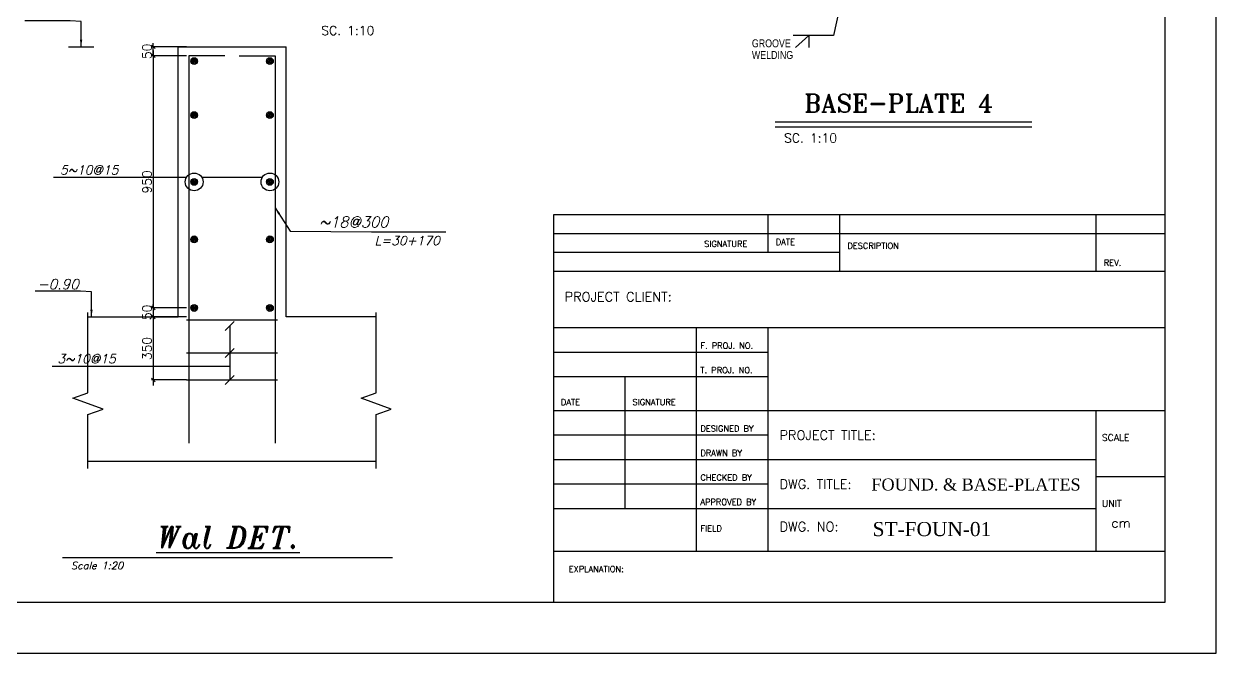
# Model space of a CAD drawing. Header units: inches. Extents: x 1387 to 2676, y -3554 to -2136.
# Drawn here: x 2546.62 to 2579.72, y -2267.19 to -2249.72 of the extents above; entities that cross this region are included whole.
import ezdxf
from ezdxf.enums import TextEntityAlignment as Align

# ---------------------------------------------------------------- set-up
doc = ezdxf.new("R2010")
doc.units = ezdxf.units.IN
doc.header["$MEASUREMENT"] = 0
for name, color, linetype in [('1', 1, 'Continuous'), ('1R', 1, 'Continuous'), ('3G', 3, 'Continuous'), ('4C', 4, 'Continuous'), ('6M', 6, 'Continuous'), ('DIM', 8, 'Continuous'), ('lateral brace', 5, 'Continuous'), ('Layer4', 118, 'Continuous'), ('SAZE_DRAWINGS', 7, 'Continuous')]:
    doc.layers.add(name, color=color, linetype=linetype)
doc.styles.add('ITALICT', font='italict')
doc.styles.add('ROMANS', font='ROMANS')
doc.styles.add('ROMANT', font='romant')
doc.styles.add('SAZE_STYLE', font='romansp.shx', dxfattribs={"oblique": 15})
doc.styles.add('SAZE_STYLE1', font='romant.shx', dxfattribs={"oblique": 15})
doc.styles.get("Standard").update_dxf_attribs({"font": 'arial.ttf'})
doc.styles.add('style1', font='times.ttf')
doc.dimstyles.new('SAZE_DIM_STYLE', dxfattribs={"dimtxt": 0.22, "dimasz": 0.2, "dimexe": 0.1, "dimexo": 0.05, "dimgap": 0.05, "dimtad": 1, "dimzin": 0, "dimdsep": 46, "dimtxsty": 'ROMANS', "dimcen": 2.5, "dimclrd": 1, "dimclre": 1, "dimclrt": 3, "dimadec": 0, "dimazin": 0, "dimtfac": 1, "dimtix": 1, "dimtmove": 1, "dimatfit": 3, "dimfxl": 1, "dimarcsym": 0})

# ---------------------------------------------------------------- blocks, each defined once
blk = doc.blocks.new('_Oblique')
at = {"color": 0, "linetype": 'ByBlock', "lineweight": -2}
blk.add_line((-0.5, -0.5), (0.5, 0.5), dxfattribs=at)
blk = doc.blocks.new('*D3158')
at = {"layer": 'Defpoints', "color": 0, "transparency": 16777216}
for p in [(2551.138, -2257.858), (2550.213, -2259.608), (2551.138, -2259.608)]:
    blk.add_point(p, dxfattribs=at)
at = {"layer": 'SAZE_DRAWINGS', "color": 2, "lineweight": -2, "transparency": 16777216}
for p, q in [((2550.213, -2257.708), (2550.213, -2259.758)), ((2551.138, -2257.858), (2550.163, -2257.858)), ((2551.138, -2259.608), (2550.163, -2259.608))]:
    blk.add_line(p, q, dxfattribs=at)
at = {"layer": 'SAZE_DRAWINGS', "color": 2, "lineweight": -2, "transparency": 16777216, "xscale": 0.1, "yscale": 0.1, "zscale": 0.1}
for p, rotation in [((2550.213, -2257.858), 90), ((2550.213, -2259.608), 270)]:
    blk.add_blockref('_Oblique', p, dxfattribs=dict(at, rotation=rotation))
at = {"layer": 'SAZE_DRAWINGS', "color": 3, "transparency": 16777216, "insert": (2550.038, -2258.733), "char_height": 0.25, "attachment_point": 5, "rotation": 90, "style": 'ROMANS'}
blk.add_mtext('350', dxfattribs=at)
blk = doc.blocks.new('*D3159')
at = {"layer": 'Defpoints', "color": 0, "transparency": 16777216}
for p in [(2550.9, -2250.608), (2550.213, -2257.608), (2550.9, -2257.608)]:
    blk.add_point(p, dxfattribs=at)
at = {"layer": 'SAZE_DRAWINGS', "color": 2, "lineweight": -2, "transparency": 16777216}
for p, q in [((2550.213, -2250.458), (2550.213, -2257.758)), ((2550.9, -2250.608), (2550.163, -2250.608)), ((2550.9, -2257.608), (2550.163, -2257.608))]:
    blk.add_line(p, q, dxfattribs=at)
at = {"layer": 'SAZE_DRAWINGS', "color": 2, "lineweight": -2, "transparency": 16777216, "xscale": 0.1, "yscale": 0.1, "zscale": 0.1}
for p, rotation in [((2550.213, -2250.608), 90), ((2550.213, -2257.608), 270)]:
    blk.add_blockref('_Oblique', p, dxfattribs=dict(at, rotation=rotation))
at = {"layer": 'SAZE_DRAWINGS', "color": 3, "transparency": 16777216, "insert": (2550.038, -2254.108), "char_height": 0.25, "attachment_point": 5, "rotation": 90, "style": 'ROMANS'}
blk.add_mtext('950', dxfattribs=at)
blk = doc.blocks.new('*D3160')
at = {"layer": 'Defpoints', "color": 0, "transparency": 16777216}
for p in [(2551.138, -2257.608), (2550.213, -2257.858), (2551.138, -2257.858)]:
    blk.add_point(p, dxfattribs=at)
at = {"layer": 'SAZE_DRAWINGS', "color": 2, "lineweight": -2, "transparency": 16777216}
for p, q in [((2551.138, -2257.608), (2550.163, -2257.608)), ((2550.213, -2257.608), (2550.213, -2257.508)), ((2550.213, -2257.608), (2550.213, -2257.858)), ((2551.138, -2257.858), (2550.163, -2257.858)), ((2550.213, -2257.858), (2550.213, -2257.958))]:
    blk.add_line(p, q, dxfattribs=at)
at = {"layer": 'SAZE_DRAWINGS', "color": 2, "lineweight": -2, "transparency": 16777216, "xscale": 0.1, "yscale": 0.1, "zscale": 0.1}
for p, rotation in [((2550.213, -2257.608), 270), ((2550.213, -2257.858), 90)]:
    blk.add_blockref('_Oblique', p, dxfattribs=dict(at, rotation=rotation))
at = {"layer": 'SAZE_DRAWINGS', "color": 3, "transparency": 16777216, "insert": (2550.038, -2257.733), "char_height": 0.25, "attachment_point": 5, "rotation": 90, "style": 'ROMANS'}
blk.add_mtext('50', dxfattribs=at)
blk = doc.blocks.new('*D3161')
at = {"layer": 'Defpoints', "color": 0, "transparency": 16777216}
for p in [(2550.213, -2250.358), (2551.138, -2250.358), (2551.138, -2250.608)]:
    blk.add_point(p, dxfattribs=at)
at = {"layer": 'SAZE_DRAWINGS', "color": 2, "lineweight": -2, "transparency": 16777216}
for p, q in [((2551.138, -2250.358), (2550.163, -2250.358)), ((2550.213, -2250.358), (2550.213, -2250.258)), ((2550.213, -2250.608), (2550.213, -2250.358)), ((2551.138, -2250.608), (2550.163, -2250.608)), ((2550.213, -2250.608), (2550.213, -2250.708))]:
    blk.add_line(p, q, dxfattribs=at)
at = {"layer": 'SAZE_DRAWINGS', "color": 2, "lineweight": -2, "transparency": 16777216, "xscale": 0.1, "yscale": 0.1, "zscale": 0.1}
for p, rotation in [((2550.213, -2250.358), 270), ((2550.213, -2250.608), 90)]:
    blk.add_blockref('_Oblique', p, dxfattribs=dict(at, rotation=rotation))
at = {"layer": 'SAZE_DRAWINGS', "color": 3, "transparency": 16777216, "insert": (2550.038, -2250.483), "char_height": 0.25, "width": 0.13333, "attachment_point": 5, "rotation": 90, "style": 'ROMANS'}
blk.add_mtext('50', dxfattribs=at)

msp = doc.modelspace()

# ---------------------------------------------------------------- linework, layer by layer
at = {"layer": '1'}
for p, q in [((2561.31999673, -2255.02324115), (2561.31999673, -2265.77835866)), ((2561.31999673, -2255.02324115), (2561.31999673, -2264.36577511)), ((2578.30094543, -2255.02324115), (2561.31999673, -2255.02324115)), ((2567.28423837, -2256.06959933), (2567.28423837, -2255.02324115)), ((2569.27231892, -2256.59277842), (2569.27231892, -2255.02324115)), ((2576.38755456, -2256.59277842), (2576.38755456, -2255.02324115)), ((2578.30094543, -2255.54642024), (2561.31999673, -2255.54642024)), ((2569.27231892, -2256.06959933), (2561.31999673, -2256.06959933)), ((2578.30094543, -2256.59277842), (2561.31999673, -2256.59277842)), ((2578.30094543, -2258.16231569), (2561.31999673, -2258.16231569)), ((2565.29615783, -2264.36577511), (2565.29615783, -2258.16231569)), ((2567.28423837, -2264.36577511), (2567.28423837, -2258.16231569)), ((2567.28423837, -2258.84244851), (2561.31999673, -2258.84244851)), ((2567.28423837, -2259.52258133), (2561.31999673, -2259.52258133)), ((2563.30807728, -2263.18483497), (2563.30807728, -2259.52258133)), ((2567.28423837, -2260.4643037), (2561.31999673, -2260.4643037)), ((2578.30094543, -2260.4643037), (2567.28423837, -2260.4643037)), ((2576.38755456, -2264.36577511), (2576.38755456, -2260.4643037)), ((2567.28423837, -2261.14443651), (2561.31999673, -2261.14443651)), ((2576.38755456, -2261.82456933), (2561.31999673, -2261.82456933)), ((2578.30094543, -2262.29543052), (2576.38755456, -2262.29543052)), ((2567.28423837, -2262.50470215), (2561.31999673, -2262.50470215)), ((2567.28423837, -2263.18483497), (2561.31999673, -2263.18483497)), ((2576.38755456, -2263.18483497), (2567.28423837, -2263.18483497)), ((2561.31999673, -2264.36577511), (2578.30094543, -2264.36577511))]:
    msp.add_line(p, q, dxfattribs=at)
msp.add_lwpolyline([(2497.03259526, -2265.77835866), (2578.30094543, -2265.77835866), (2578.30094543, -2209.14536203), (2497.03259526, -2209.14536203)], close=True, dxfattribs=at)
at = {"layer": '1R'}
for p, q in [((2569.51774238, -2248.09605012), (2569.09550119, -2250.04052806)), ((2569.09550119, -2250.04052806), (2567.97178839, -2250.04052806))]:
    msp.add_line(p, q, dxfattribs=at)
at = {"layer": '3G'}
for p, q in [((2568.04030038, -2250.37553325), (2568.4150029, -2250.04052806)), ((2568.4150029, -2250.04052806), (2568.4150029, -2250.37553325)), ((2567.4774563, -2252.44027959, 0.00000026), (2574.60298593, -2252.44027959, 0.00000026)), ((2567.4774563, -2252.57469298, 0.00000026), (2574.60298593, -2252.57469298, 0.00000026)), ((2547.69186117, -2264.53602986), (2556.8535977, -2264.53602986))]:
    msp.add_line(p, q, dxfattribs=at)
at = {"layer": '6M'}
for centre, radius in [((2551.34889874, -2250.75360162), 0.09408827), ((2551.34889874, -2250.75360162), 0.06596327), ((2551.34889874, -2250.75360162), 0.04223207), ((2551.34889874, -2250.75360162), 0.01410707), ((2553.45190232, -2250.75360162), 0.09408827), ((2553.45190232, -2250.75360162), 0.06596327), ((2553.45190232, -2250.75360162), 0.04223207), ((2553.45190232, -2250.75360162), 0.01410707), ((2551.34889874, -2252.25360162), 0.09408827), ((2551.34889874, -2252.25360162), 0.06596327), ((2551.34889874, -2252.25360162), 0.04223207), ((2551.34889874, -2252.25360162), 0.01410707), ((2553.45190232, -2252.25360162), 0.09408827), ((2553.45190232, -2252.25360162), 0.06596327), ((2553.45190232, -2252.25360162), 0.04223207), ((2553.45190232, -2252.25360162), 0.01410707), ((2551.34889874, -2254.10849718), 0.09408827), ((2551.34889874, -2254.10849718), 0.06596327), ((2551.34889874, -2254.10849718), 0.04223207), ((2551.34889874, -2254.10849718), 0.01410707), ((2553.45190232, -2254.10849718), 0.09408827), ((2553.45190232, -2254.10849718), 0.06596327), ((2553.45190232, -2254.10849718), 0.04223207), ((2553.45190232, -2254.10849718), 0.01410707), ((2551.34889874, -2255.70431104), 0.09408827), ((2551.34889874, -2255.70431104), 0.06596327), ((2551.34889874, -2255.70431104), 0.04223207), ((2551.34889874, -2255.70431104), 0.01410707), ((2553.45190232, -2255.70431104), 0.09408827), ((2553.45190232, -2255.70431104), 0.06596327), ((2553.45190232, -2255.70431104), 0.04223207), ((2553.45190232, -2255.70431104), 0.01410707), ((2551.34889874, -2257.60849718), 0.09408827), ((2551.34889874, -2257.60849718), 0.06596327), ((2551.34889874, -2257.60849718), 0.04223207), ((2551.34889874, -2257.60849718), 0.01410707), ((2553.45190232, -2257.60849718), 0.09408827), ((2553.45190232, -2257.60849718), 0.06596327), ((2553.45190232, -2257.60849718), 0.04223207), ((2553.45190232, -2257.60849718), 0.01410707)]:
    msp.add_circle(centre, radius, dxfattribs=at)
at = {"layer": 'DIM'}
msp.add_lwpolyline([(2495.61677035, -2267.19418357), (2579.71677035, -2267.19418357), (2579.71677035, -2207.72953711), (2495.61677035, -2207.72953711)], close=True, dxfattribs=at)
at = {"layer": 'lateral brace'}
msp.add_lwpolyline([(2495.61677035, -2267.19418357), (2579.71677035, -2267.19418357), (2579.71677035, -2207.72953711), (2495.61677035, -2207.72953711)], close=True, dxfattribs=at)
at = {"layer": 'Layer4'}
msp.add_lwpolyline([(2579.71677035, -2207.72953711), (2495.61677035, -2207.72953711), (2495.61677035, -2267.19418357), (2579.71677035, -2267.19418357)], close=True, dxfattribs=at)
at = {"layer": 'SAZE_DRAWINGS', "color": 3}
for p, q in [((2547.8601626, -2250.35849718), (2548.5601626, -2250.35849718)), ((2550.90040053, -2250.35849718), (2553.90040053, -2250.35849718)), ((2548.40040053, -2257.85849718), (2548.84823093, -2257.85849718)), ((2551.13790053, -2257.94229008), (2553.66290053, -2257.94229008)), ((2551.13790053, -2257.94229008), (2553.66290053, -2257.94229008)), ((2551.13790053, -2258.85849718), (2553.66290053, -2258.85849718)), ((2551.13790053, -2258.85849718), (2553.66290053, -2258.85849718)), ((2551.13790053, -2259.60849718), (2553.66290053, -2259.60849718)), ((2551.13790053, -2259.60849718), (2553.66290053, -2259.60849718)), ((2548.40040053, -2261.85849718), (2556.40040053, -2261.85849718))]:
    msp.add_line(p, q, dxfattribs=at)
at = {"layer": 'SAZE_DRAWINGS', "color": 2}
for p, q in [((2551.13222055, -2253.9890544), (2547.44290053, -2253.9890544)), ((2553.23522412, -2253.9890544), (2551.56557694, -2253.9890544)), ((2552.46290053, -2257.98349718), (2552.21290053, -2258.23349718)), ((2552.46290053, -2257.98349718), (2552.21290053, -2258.23349718)), ((2552.33790053, -2258.10849718), (2552.33790053, -2259.60849718)), ((2552.33790053, -2258.10849718), (2552.33790053, -2259.60849718)), ((2552.46290053, -2258.73349718), (2552.21290053, -2258.98349718)), ((2552.46290053, -2258.73349718), (2552.21290053, -2258.98349718)), ((2552.33790053, -2259.23349718), (2547.41184727, -2259.23349718)), ((2552.46290053, -2259.48349718), (2552.21290053, -2259.73349718)), ((2552.46290053, -2259.48349718), (2552.21290053, -2259.73349718))]:
    msp.add_line(p, q, dxfattribs=at)
at = {"layer": 'SAZE_DRAWINGS', "color": 3}
for points in [[(2548.40040053, -2257.85849718), (2550.90040053, -2257.85849718), (2550.90040053, -2250.35849718)], [(2556.40040053, -2257.85849718), (2553.90040053, -2257.85849718), (2553.90040053, -2250.35849718)]]:
    msp.add_lwpolyline(points, dxfattribs=at)
at = {"layer": 'SAZE_DRAWINGS', "color": 6}
for points in [[(2552.20040053, -2250.60849718), (2551.20040053, -2250.60849718), (2551.20040053, -2261.35849718), (2551.20040053, -2261.35849718)], [(2552.60040053, -2250.60849718), (2553.60040053, -2250.60849718), (2553.60040053, -2261.35849718), (2553.60040053, -2261.35849718)]]:
    msp.add_lwpolyline(points, dxfattribs=at)
at = {"layer": 'SAZE_DRAWINGS', "color": 1}
for points in [[(2548.40040053, -2262.06702579), (2548.40040053, -2260.56702579), (2548.82040053, -2260.41702579), (2547.98040053, -2260.11702579), (2548.40040053, -2259.96702579), (2548.40040053, -2257.73579795)], [(2556.40040053, -2262.06702579), (2556.40040053, -2260.56702579), (2556.82040053, -2260.41702579), (2555.98040053, -2260.11702579), (2556.40040053, -2259.96702579), (2556.40040053, -2257.73579795)]]:
    msp.add_lwpolyline(points, dxfattribs=at)
at = {"layer": 'SAZE_DRAWINGS', "color": 2}
for centre in [(2551.34889874, -2254.10849718), (2553.45190232, -2254.10849718)]:
    msp.add_circle(centre, 0.24741871, dxfattribs=at)

# ---------------------------------------------------------------- texts
at = {"layer": '1'}
for s, height, style, p in [('SIGNATURE', 0.167417309, 'ROMANS', (2565.50542946, -2255.9126456)), ('DATE', 0.167417309, 'ROMANS', (2567.49351001, -2255.86032769)), ('DESCRIPTION', 0.1674173092, 'ROMANS', (2569.48159056, -2255.96496351)), ('REV.', 0.167417309, 'ROMANS', (2576.5968262, -2256.43582469)), ('PROJECT CLIENT:', 0.2615895456, 'ROMANS', (2561.63390419, -2257.42712712)), ('F. PROJ. NO.', 0.1674173092, 'ROMANS', (2565.40079365, -2258.7378127)), ('T. PROJ. NO.', 0.1674173092, 'ROMANS', (2565.40079365, -2259.41794551)), ('DATE', 0.167417309, 'ROMANS', (2561.52926837, -2260.30734997)), ('SIGNATURE', 0.167417309, 'ROMANS', (2563.51734892, -2260.30734997)), ('DESIGNED BY', 0.1674173092, 'ROMANS', (2565.40079365, -2261.0398007)), ('PROJECT TITLE:', 0.2615895456, 'ROMANS', (2567.59814583, -2261.2714441)), ('SCALE', 0.188344473, 'ROMANS', (2576.54450829, -2261.30139024)), ('DRAWN BY', 0.167417309, 'ROMANS', (2565.40079365, -2261.71993352)), ('CHECKED BY', 0.167417309, 'ROMANS', (2565.40079365, -2262.40006633)), ('DWG. TITLE:', 0.2615895456, 'ROMANS', (2567.59814583, -2262.63170974)), ('FOUND. & BASE-PLATES', 0.3335266706, 'style1', (2570.14730268, -2262.67785526)), ('APPROVED BY', 0.1674173092, 'ROMANS', (2565.40079365, -2263.08019915)), ('UNIT', 0.188344473, 'ROMANS', (2576.54450829, -2263.13251706)), ('FIELD', 0.167417309, 'ROMANS', (2565.40079365, -2263.81264988)), ('DWG. NO:', 0.261589546, 'ROMANS', (2567.59814583, -2263.81264988)), ('ST-FOUN-01', 0.392384318, 'style1', (2570.18199682, -2263.94453575)), ('cm', 0.261589546, 'ROMANS', (2576.80609783, -2263.70801406)), ('EXPLANATION:', 0.1674173092, 'ROMANS', (2561.74409658, -2264.94138895))]:
    msp.add_text(s, height=height, dxfattribs=dict(at, style=style)).set_placement(p)
at = {"layer": '3G', "style": 'ROMANT'}
for p in [(2554.87984005, -2250.02948878), (2567.72476641, -2253.01559628, 0.00000026)]:
    msp.add_text('SC. 1:10', height=0.249999993, dxfattribs=at).set_placement(p)
at = {"layer": '3G', "width": 0.8}
for s, p in [('GROOVE', (2566.82988573, -2250.37012782)), ('WELDING', (2566.82988573, -2250.69354569))]:
    msp.add_text(s, height=0.22, dxfattribs=at).set_placement(p)
at = {"layer": '4C', "style": 'ROMANT'}
msp.add_text('BASE-PLATE 4', height=0.5, dxfattribs=at).set_placement((2568.28086082, -2252.17326794, 0.00000026))
at = {"layer": '6M', "style": 'ITALICT'}
msp.add_text('%%UWal DET.', height=0.5999983349, dxfattribs=at).set_placement((2552.28880898, -2264.46108569), align=Align.BOTTOM_CENTER)
at = {"layer": 'SAZE_DRAWINGS', "color": 2, "style": 'SAZE_STYLE', "oblique": 15}
for s, p in [('5~10@15', (2549.24291505, -2253.9015544)), ('3~10@15', (2549.17102256, -2259.14599718))]:
    msp.add_text(s, height=0.25, dxfattribs=at).set_placement(p, align=Align.RIGHT)
at = {"layer": 'SAZE_DRAWINGS', "color": 2, "style": 'SAZE_STYLE1', "oblique": 15}
msp.add_text('Scale 1:20', height=0.2, dxfattribs=at).set_placement((2548.65415038, -2264.66145199), align=Align.TOP_CENTER)
at = {"layer": 'SAZE_DRAWINGS', "color": 3, "style": 'SAZE_STYLE'}
for s, insert, char_height, attachment_point in [('\\A1;~18@300', (2554.81477553, -2255.37028971), 0.2975, 7), ('-0.90', (2548.14823093, -2257.08849718), 0.28, 9)]:
    msp.add_mtext(s, dxfattribs=dict(at, insert=insert, char_height=char_height, attachment_point=attachment_point))
at = {"layer": 'SAZE_DRAWINGS', "color": 2, "insert": (2556.35636597, -2255.61246558), "char_height": 0.25, "attachment_point": 1, "style": 'SAZE_STYLE'}
msp.add_mtext('L=30+170', dxfattribs=at)

# ---------------------------------------------------------------- dimensions: what is measured, and where the dimension line sits
at = {"layer": 'SAZE_DRAWINGS', "color": 2}
for base, p1, p2, angle, text, picture, middle in [((2550.21290054, -2250.35849718), (2551.13790053, -2250.60849718), (2551.13790053, -2250.35849718), 270, '50', '*D3161', (2550.03790054, -2250.48349718)), ((2550.21290054, -2257.60849718), (2550.90040053, -2250.60849718), (2550.90040053, -2257.60849718), 90, '950', '*D3159', (2550.03790054, -2254.10849718)), ((2550.21290053, -2259.60849718), (2551.13790053, -2257.85849718), (2551.13790053, -2259.60849718), 90, '350', '*D3158', (2550.03790053, -2258.73349718)), ((2550.21290054, -2257.85849718), (2551.13790053, -2257.60849718), (2551.13790053, -2257.85849718), 90, '50', '*D3160', (2550.03790054, -2257.73349718))]:
    dim = msp.add_linear_dim(base=base, p1=p1, p2=p2, angle=angle, text=text, dimstyle='SAZE_DIM_STYLE', override={"dimtxt": 0.25, "dimasz": 0.1, "dimexe": 0.05, "dimexo": 0, "dimtoh": 1, "dimdec": 1, "dimlfac": 20, "dimrnd": 0.5, "dimzin": 8, "dimblk": 'Oblique', "dimdle": 0.15, "dimclrd": 2, "dimclre": 2}, dxfattribs=at)
    dim.commit()
    dim.dimension.update_dxf_attribs({"geometry": picture, "text_midpoint": middle})

# ---------------------------------------------------------------- leaders
at = {"layer": 'SAZE_DRAWINGS', "color": 7, "annotation_type": 0, "has_hookline": 1}
for points, hookline_direction, text_width in [([(2548.2101626, -2250.35849718), (2548.2101626, -2249.65849718), (2547.9101626, -2249.63849718)], 1, 1.21524791), ([(2553.60040053, -2254.82653971), (2554.01290053, -2255.47653971), (2556.27454864, -2255.49528971)], 0, 2.01397345), ([(2548.49823093, -2257.85849718), (2548.49823093, -2257.15849718), (2548.19823093, -2257.13849718)], 1, 1.21524791)]:
    msp.add_leader(points, dimstyle='SAZE_DIM_STYLE', override={"dimasz": 0.2, "dimgap": 0.05, "dimtad": 1, "dimtoh": 1, "dimrnd": 0.05, "dimclrd": 2}, dxfattribs=dict(at, hookline_direction=hookline_direction, text_width=text_width))

doc.saveas('drawing.dxf')
